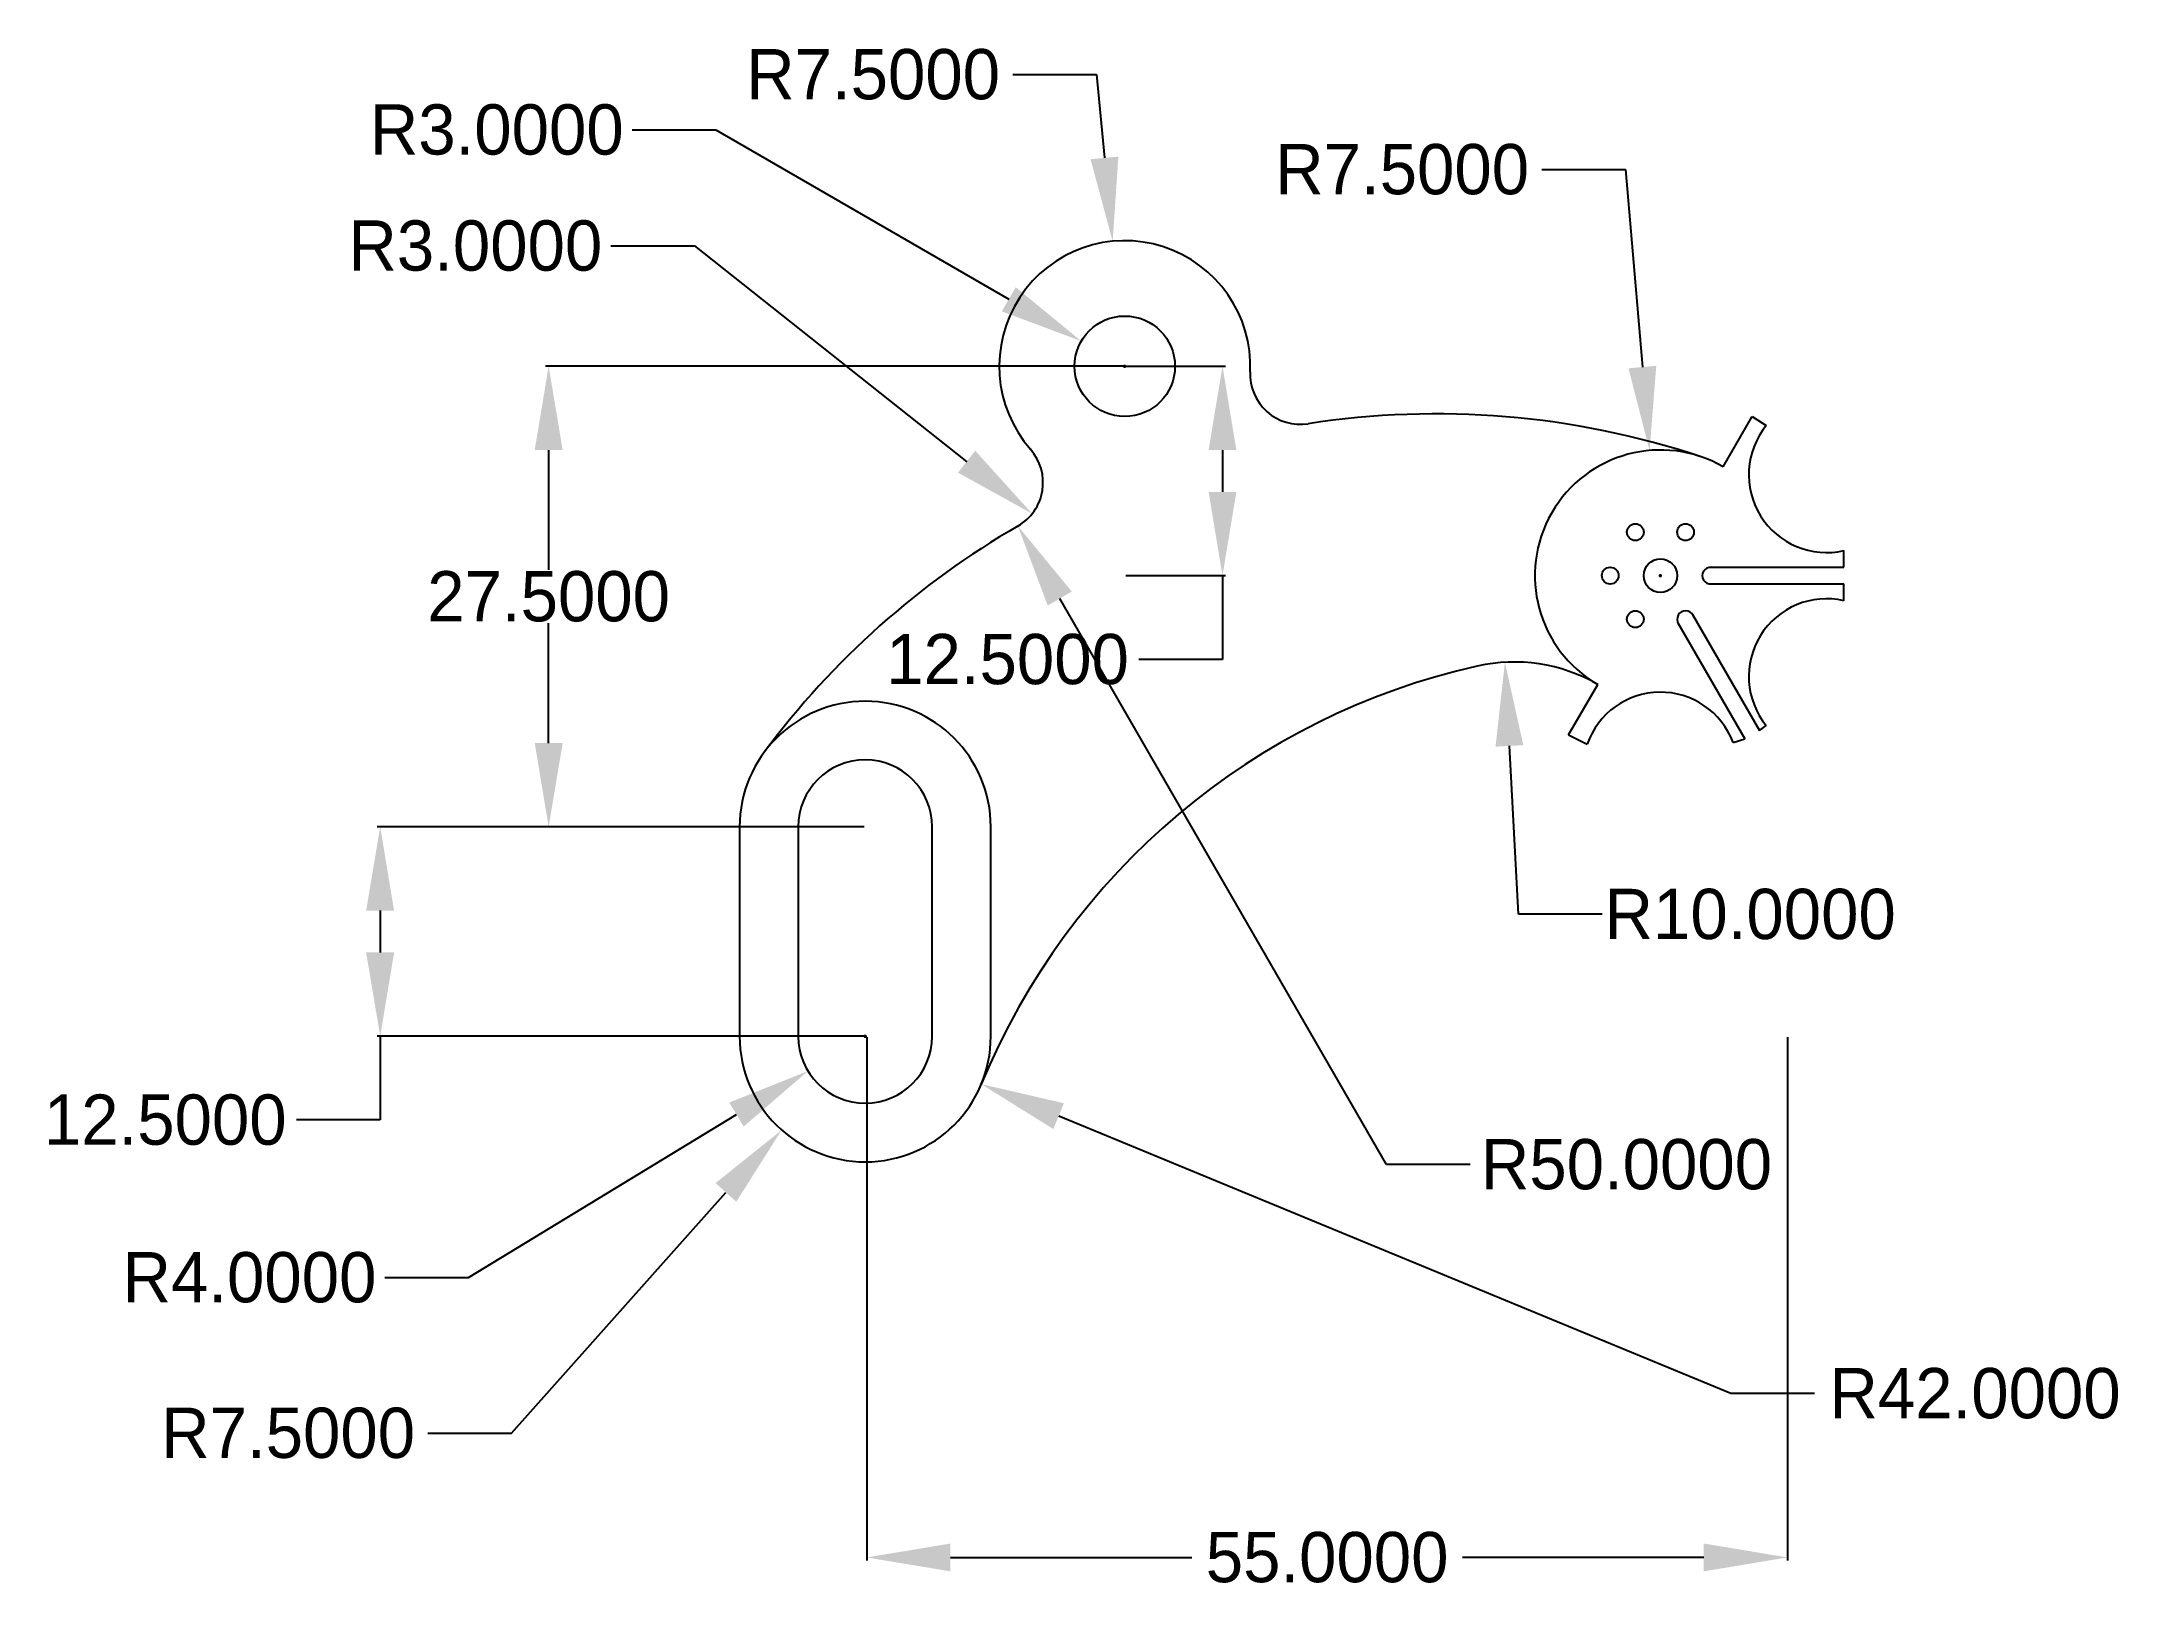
# Model space of a CAD drawing. Header units: inches. Extents: x -42 to 82, y -26 to 67.
import ezdxf

# ---------------------------------------------------------------- set-up
doc = ezdxf.new("R2010")
doc.units = ezdxf.units.IN
doc.header["$MEASUREMENT"] = 0
doc.dimstyles.new('mystyle3', dxfattribs={"dimtxt": 3, "dimasz": 5, "dimexe": 0.18, "dimexo": 0.0625, "dimgap": 0.09, "dimtad": 0, "dimtih": 1, "dimtoh": 1, "dimdec": 4, "dimzin": 0, "dimdsep": 46, "dimtxsty": 'Standard', "dimcen": 0.09, "dimclrd": 3, "dimclrt": 4, "dimadec": 0, "dimazin": 0, "dimtfac": 1, "dimtdec": 4, "dimtofl": 0, "dimtmove": 0, "dimatfit": 3, "dimfxl": 1, "dimtolj": 1, "dimtzin": 0, "dimarcsym": 0})

# ---------------------------------------------------------------- blocks, each defined once
blk = doc.blocks.new('*D3')
at = {"color": 0, "lineweight": -2}
for p, q in [((22.94, 47.5), (-11.59, 47.5)), ((7.44, 20), (-11.59, 20))]:
    blk.add_line(p, q, dxfattribs=at)
at = {"color": 3, "lineweight": -2}
for p, q in [((-11.41, 42.5), (-11.41, 35.34)), ((-11.41, 25), (-11.41, 32.16))]:
    blk.add_line(p, q, dxfattribs=at)
at = {"color": 3}
for points in [[(-12.24, 42.5), (-10.57, 42.5), (-11.41, 47.5)], [(-12.24, 25), (-10.57, 25), (-11.41, 20)]]:
    blk.add_solid(points, dxfattribs=at)
at = {"layer": 'Defpoints', "color": 0}
for p in [(23, 47.5), (-11.41, 20), (7.5, 20)]:
    blk.add_point(p, dxfattribs=at)
at = {"color": 4, "insert": (-11.41, 33.75), "char_height": 3, "attachment_point": 5}
blk.add_mtext('\\A1;27.5000', dxfattribs=at)
blk = doc.blocks.new('*D4')
at = {"color": 0, "lineweight": -2}
for p, q in [((7.38, 20), (-21.65, 20)), ((7.44, 7.5), (-21.65, 7.5))]:
    blk.add_line(p, q, dxfattribs=at)
at = {"color": 3, "lineweight": -2}
for p, q in [((-21.47, 15), (-21.47, 12.5)), ((-21.47, 7.5), (-21.47, 2.5)), ((-21.47, 2.5), (-26.47, 2.5))]:
    blk.add_line(p, q, dxfattribs=at)
at = {"color": 3}
for points in [[(-22.31, 15), (-20.64, 15), (-21.47, 20)], [(-22.31, 12.5), (-20.64, 12.5), (-21.47, 7.5)]]:
    blk.add_solid(points, dxfattribs=at)
at = {"layer": 'Defpoints', "color": 0}
for p in [(7.44, 20), (-21.47, 7.5), (7.5, 7.5)]:
    blk.add_point(p, dxfattribs=at)
at = {"color": 4, "insert": (-34.31, 2.5), "char_height": 3, "attachment_point": 5}
blk.add_mtext('\\A1;12.5000', dxfattribs=at)
blk = doc.blocks.new('*D5')
at = {"color": 0, "lineweight": -2}
for p, q in [((7.41, 7.5), (7.59, 7.5)), ((7.5, 7.41), (7.5, 7.59))]:
    blk.add_line(p, q, dxfattribs=at)
at = {"color": 3, "lineweight": -2}
for p, q in [((-16.19, -6.91), (-0.19, 2.82)), ((-21.19, -6.91), (-16.19, -6.91))]:
    blk.add_line(p, q, dxfattribs=at)
at = {"color": 3}
blk.add_solid([(-0.62, 3.54), (0.24, 2.11), (4.08, 5.42)], dxfattribs=at)
at = {"layer": 'Defpoints', "color": 0}
for p in [(7.5, 7.5), (4.08, 5.42)]:
    blk.add_point(p, dxfattribs=at)
at = {"color": 4, "insert": (-29.28, -6.91), "char_height": 3, "attachment_point": 5}
blk.add_mtext('\\A1;R4.0000', dxfattribs=at)
blk = doc.blocks.new('*D6')
at = {"color": 0, "lineweight": -2}
for p, q in [((7.41, 7.5), (7.59, 7.5)), ((7.5, 7.41), (7.5, 7.59))]:
    blk.add_line(p, q, dxfattribs=at)
at = {"color": 3, "lineweight": -2}
for p, q in [((-13.63, -16.2), (-0.82, -1.83)), ((-18.63, -16.2), (-13.63, -16.2))]:
    blk.add_line(p, q, dxfattribs=at)
at = {"color": 3}
blk.add_solid([(-1.44, -1.27), (-0.2, -2.38), (2.51, 1.9)], dxfattribs=at)
at = {"layer": 'Defpoints', "color": 0}
for p in [(7.5, 7.5), (2.51, 1.9)]:
    blk.add_point(p, dxfattribs=at)
at = {"color": 4, "insert": (-26.97, -16.2), "char_height": 3, "attachment_point": 5}
blk.add_mtext('\\A1;R7.5000', dxfattribs=at)
blk = doc.blocks.new('*D7')
at = {"color": 3, "lineweight": -2}
for p, q in [((38.63, -0.16), (19.12, 33.63)), ((43.63, -0.16), (38.63, -0.16))]:
    blk.add_line(p, q, dxfattribs=at)
at = {"color": 3}
blk.add_solid([(19.84, 34.05), (18.4, 33.22), (16.62, 37.96)], dxfattribs=at)
at = {"layer": 'Defpoints', "color": 0}
for p in [(16.62, 37.96), (41.62, -5.34)]:
    blk.add_point(p, dxfattribs=at)
at = {"color": 4, "insert": (52.97, -0.16), "char_height": 3, "attachment_point": 5}
blk.add_mtext('\\A1;R50.0000', dxfattribs=at)
blk = doc.blocks.new('*D8')
at = {"color": 3, "lineweight": -2}
for p, q in [((59.2, -13.83), (19.06, 2.73)), ((64.2, -13.83), (59.2, -13.83))]:
    blk.add_line(p, q, dxfattribs=at)
at = {"color": 3}
blk.add_solid([(19.37, 3.5), (18.74, 1.96), (14.43, 4.64)], dxfattribs=at)
at = {"layer": 'Defpoints', "color": 0}
for p in [(14.43, 4.64), (53.26, -11.38)]:
    blk.add_point(p, dxfattribs=at)
at = {"color": 4, "insert": (73.79, -13.83), "char_height": 3, "attachment_point": 5}
blk.add_mtext('\\A1;R42.0000', dxfattribs=at)
blk = doc.blocks.new('*D10')
at = {"color": 3, "lineweight": -2}
for p, q in [((46.52, 14.78), (45.98, 24.84)), ((51.52, 14.78), (46.52, 14.78))]:
    blk.add_line(p, q, dxfattribs=at)
at = {"color": 3}
blk.add_solid([(46.81, 24.88), (45.15, 24.79), (45.71, 29.83)], dxfattribs=at)
at = {"layer": 'Defpoints', "color": 0}
for p in [(45.71, 29.83), (46.25, 19.84)]:
    blk.add_point(p, dxfattribs=at)
at = {"color": 4, "insert": (60.36, 14.78), "char_height": 3, "attachment_point": 5}
blk.add_mtext('\\A1;R10.0000', dxfattribs=at)
blk = doc.blocks.new('*D11')
at = {"color": 0, "lineweight": -2}
for p, q in [((23.07, 47.5), (29.02, 47.5)), ((23.07, 35), (29.02, 35))]:
    blk.add_line(p, q, dxfattribs=at)
at = {"color": 3, "lineweight": -2}
for p, q in [((28.84, 42.5), (28.84, 40)), ((28.84, 35), (28.84, 30)), ((28.84, 30), (23.84, 30))]:
    blk.add_line(p, q, dxfattribs=at)
at = {"color": 3}
for points in [[(28.01, 42.5), (29.67, 42.5), (28.84, 47.5)], [(28.01, 40), (29.67, 40), (28.84, 35)]]:
    blk.add_solid(points, dxfattribs=at)
at = {"layer": 'Defpoints', "color": 0}
for p in [(23, 47.5), (23, 35), (28.84, 35)]:
    blk.add_point(p, dxfattribs=at)
at = {"color": 4, "insert": (16, 30), "char_height": 3, "attachment_point": 5}
blk.add_mtext('\\A1;12.5000', dxfattribs=at)
blk = doc.blocks.new('*D12')
at = {"color": 3, "lineweight": -2}
for p, q in [((47.91, 59.25), (52.91, 59.25)), ((52.91, 59.25), (53.92, 47.45))]:
    blk.add_line(p, q, dxfattribs=at)
at = {"color": 0, "lineweight": -2}
for p, q in [((54.91, 35), (55.09, 35)), ((55, 34.91), (55, 35.09))]:
    blk.add_line(p, q, dxfattribs=at)
at = {"color": 3}
blk.add_solid([(54.75, 47.53), (53.09, 47.38), (54.35, 42.47)], dxfattribs=at)
at = {"layer": 'Defpoints', "color": 0}
for p in [(54.35, 42.47), (55, 35)]:
    blk.add_point(p, dxfattribs=at)
at = {"color": 4, "insert": (39.57, 59.25), "char_height": 3, "attachment_point": 5}
blk.add_mtext('\\A1;R7.5000', dxfattribs=at)
blk = doc.blocks.new('*D13')
at = {"color": 3, "lineweight": -2}
for p, q in [((-7.7, 54.69), (-2.7, 54.69)), ((-2.7, 54.69), (13.56, 41.8))]:
    blk.add_line(p, q, dxfattribs=at)
at = {"color": 3}
blk.add_solid([(14.07, 42.46), (13.04, 41.15), (17.47, 38.7)], dxfattribs=at)
at = {"layer": 'Defpoints', "color": 0}
for p in [(15.12, 40.56), (17.47, 38.7)]:
    blk.add_point(p, dxfattribs=at)
at = {"color": 4, "insert": (-15.79, 54.69), "char_height": 3, "attachment_point": 5}
blk.add_mtext('\\A1;R3.0000', dxfattribs=at)
blk = doc.blocks.new('*D14')
at = {"color": 3, "lineweight": -2}
for p, q in [((-6.42, 61.62), (-1.42, 61.62)), ((-1.42, 61.62), (16.08, 51.5))]:
    blk.add_line(p, q, dxfattribs=at)
at = {"color": 0, "lineweight": -2}
for p, q in [((22.91, 47.5), (23.09, 47.5)), ((23, 47.41), (23, 47.59))]:
    blk.add_line(p, q, dxfattribs=at)
at = {"color": 3}
blk.add_solid([(16.49, 52.22), (15.66, 50.78), (20.41, 49)], dxfattribs=at)
at = {"layer": 'Defpoints', "color": 0}
for p in [(20.41, 49), (23, 47.5)]:
    blk.add_point(p, dxfattribs=at)
at = {"color": 4, "insert": (-14.51, 61.62), "char_height": 3, "attachment_point": 5}
blk.add_mtext('\\A1;R3.0000', dxfattribs=at)
blk = doc.blocks.new('*D15')
at = {"color": 3, "lineweight": -2}
for p, q in [((16.31, 64.92), (21.31, 64.92)), ((21.31, 64.92), (21.79, 59.94))]:
    blk.add_line(p, q, dxfattribs=at)
at = {"color": 0, "lineweight": -2}
for p, q in [((22.91, 47.5), (23.09, 47.5)), ((23, 47.41), (23, 47.59))]:
    blk.add_line(p, q, dxfattribs=at)
at = {"color": 3}
blk.add_solid([(22.62, 60.02), (20.96, 59.86), (22.28, 54.96)], dxfattribs=at)
at = {"layer": 'Defpoints', "color": 0}
for p in [(22.28, 54.96), (23, 47.5)]:
    blk.add_point(p, dxfattribs=at)
at = {"color": 4, "insert": (7.97, 64.92), "char_height": 3, "attachment_point": 5}
blk.add_mtext('\\A1;R7.5000', dxfattribs=at)
blk = doc.blocks.new('*D16')
at = {"color": 0, "lineweight": -2}
for p, q in [((7.59, 7.44), (7.59, -23.8)), ((62.59, 7.44), (62.59, -23.8))]:
    blk.add_line(p, q, dxfattribs=at)
at = {"color": 3, "lineweight": -2}
for p, q in [((12.59, -23.62), (27, -23.62)), ((57.59, -23.62), (43.18, -23.62))]:
    blk.add_line(p, q, dxfattribs=at)
at = {"color": 3}
for points in [[(12.59, -22.79), (12.59, -24.45), (7.59, -23.62)], [(57.59, -22.79), (57.59, -24.45), (62.59, -23.62)]]:
    blk.add_solid(points, dxfattribs=at)
at = {"layer": 'Defpoints', "color": 0}
for p in [(7.59, 7.5), (62.59, 7.5), (62.59, -23.62)]:
    blk.add_point(p, dxfattribs=at)
at = {"color": 4, "insert": (35.09, -23.62), "char_height": 3, "attachment_point": 5}
blk.add_mtext('\\A1;55.0000', dxfattribs=at)

msp = doc.modelspace()

# ---------------------------------------------------------------- linework, layer by layer
for p, q in [((58.75, 41.49519), (60.48483, 44.5)), ((60.48483, 44.5), (61.3235, 43.95536)), ((65.95833, 35.49826), (65.95833, 36.49826)), ((57.95833, 35.49826), (65.95833, 35.49826)), ((57.95833, 34.50174), (64.48692, 34.50174)), ((57.95833, 34.50174), (65.95833, 34.50174)), ((65.95833, 33.50174), (65.95833, 34.50174)), ((56.91067, 32.68714), (60.91067, 25.75894)), ((56.04766, 32.18888), (60.04766, 25.26067)), ((7.5, 27.5), (7.5, 27.5)), ((49.51517, 25.5), (51.25, 28.50481)), ((49.51517, 25.5), (50.6229, 24.94145)), ((59.3389, 25.04601), (60.04766, 25.26067)), ((60.91067, 25.75894), (61.3235, 26.04464)), ((0, 20), (0, 7.5)), ((3.5, 20), (3.5, 7.5)), ((11.5, 7.5), (11.5, 20)), ((15, 7.5), (15, 20)), ((7.5, 0), (7.5, 0))]:
    msp.add_line(p, q)
for centre, radius in [((23.00344, 47.5), 3), ((53.5, 37.59808), 0.5), ((56.5, 37.59808), 0.5), ((52, 35), 0.5), ((55, 35), 1), ((53.5, 32.40192), 0.5)]:
    msp.add_circle(centre, radius)
for centre, radius, start, end in [((23.00344, 47.5), 7.5, 357.4576117, 221.3601732), ((33.49311, 47.03424), 3, 177.4576117, 278.8206054), ((41.62019, -5.33895), 50, 71.6501154, 98.8206054), ((64.9169, 41.01988), 4.64, 140.7542924, 282.9703534), ((15.12245, 40.5617), 3, 299.9971796, 41.3601732), ((55, 35), 7.5, 60, 240), ((41.62019, -5.33895), 50, 119.9971796, 143.4010214), ((58, 35), 0.5, 85.2198082, 274.7801918), ((64.9169, 28.98012), 4.64, 77.0296466, 219.2457076), ((56.5, 32.40192), 0.5, 25.2198082, 214.7801918), ((46.25, 19.84456), 10, 60, 102.6514626), ((53.25863, -11.3785), 42, 102.6514626, 157.5805748), ((7.5, 20), 7.5, 90, 180), ((7.5, 20), 7.5, 0, 90), ((55, 23.40177), 4.64, 20.7542924, 160.6202602), ((7.5, 20), 4, 90, 180), ((7.5, 20), 4, 0, 90), ((7.5, 7.5), 7.5, 180, 270), ((7.5, 7.5), 4, 180, 270), ((7.5, 7.5), 7.5, 270, 0), ((7.5, 7.5), 4, 270, 0)]:
    msp.add_arc(centre, radius, start, end)

# ---------------------------------------------------------------- dimensions: what is measured, and where the dimension line sits
dim = msp.add_radius_dim(center=(23.00344, 47.5), mpoint=(22.27754, 54.96479), dimstyle='mystyle3')
dim.commit()
dim.dimension.update_dxf_attribs({"geometry": '*D15', "text_midpoint": (7.96966, 64.91784)})
for center, mpoint, picture, middle in [((23.00344, 47.5), (20.40609, 49.00124), '*D14', (-14.51028, 61.61661)), ((55, 35), (54.35452, 42.47217), '*D12', (39.56538, 59.2475)), ((7.5, 7.5), (4.0824, 5.42154), '*D5', (-29.27665, -6.90532)), ((7.5, 7.5), (2.50828, 1.90244), '*D6', (-26.97444, -16.19952))]:
    dim = msp.add_radius_dim(center=center, mpoint=mpoint, dimstyle='mystyle3')
    dim.commit()
    dim.dimension.update_dxf_attribs({"geometry": picture, "text_midpoint": middle, "dimtype": 164})
for center, mpoint, picture, middle in [((15.12245, 40.5617), (17.4731, 38.69771), '*D13', (-2.69639, 54.69152)), ((41.62019, -5.33895), (16.62233, 37.96355), '*D7', (38.63189, -0.16247)), ((46.25, 19.84456), (45.70798, 29.82986), '*D10', (46.52485, 14.78114)), ((53.25863, -11.3785), (14.43313, 4.63962), '*D8', (59.20169, -13.83041))]:
    dim = msp.add_radius_dim(center=center, mpoint=mpoint, dimstyle='mystyle3', override={"dimtmove": 1})
    dim.commit()
    dim.dimension.update_dxf_attribs({"geometry": picture, "text_midpoint": middle, "dimtype": 164})
for base, p1, p2, picture, middle in [((-11.40812, 20), (23.00344, 47.5), (7.5, 20), '*D3', (-11.40812, 33.75)), ((28.84167, 35), (23.00344, 47.5), (23.00344, 35), '*D11', (16.00167, 30)), ((-21.47338, 7.5), (7.4375, 20), (7.5, 7.5), '*D4', (-34.31338, 2.5))]:
    dim = msp.add_linear_dim(base=base, p1=p1, p2=p2, angle=90, dimstyle='mystyle3')
    dim.commit()
    dim.dimension.update_dxf_attribs({"geometry": picture, "text_midpoint": middle})
dim = msp.add_linear_dim(base=(62.59, -23.61966), p1=(7.59, 7.5), p2=(62.59, 7.5), dimstyle='mystyle3')
dim.commit()
dim.dimension.update_dxf_attribs({"geometry": '*D16', "text_midpoint": (35.09, -23.61966)})

doc.saveas('drawing.dxf')
